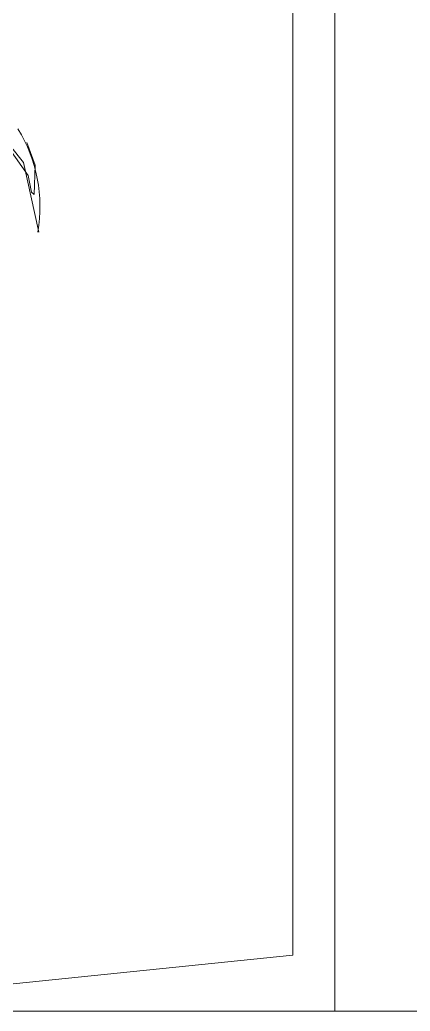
# Model space of a CAD drawing. Header units: metres. Extents: x -2 to 3328848, y -2 to 2725060.
# Drawn here: x 1663791.84 to 1663797.72, y 1363158.75 to 1363173.69 of the extents above; entities that cross this region are included whole.
import ezdxf

# ---------------------------------------------------------------- set-up
doc = ezdxf.new("R2010")
doc.units = ezdxf.units.M
doc.linetypes.add('0', pattern=[0])
doc.layers.get('0').update_dxf_attribs({"color": 253, "lineweight": 0})
doc.layers.add('8', color=253, linetype='Continuous', lineweight=0)
doc.layers.add('PUERTAS', color=253, linetype='Continuous', lineweight=0)

# ---------------------------------------------------------------- blocks, each defined once
blk = doc.blocks.new('A$C16C20323')
at = {"layer": '8'}
for p, q in [((4727.3, 1297.4), (4739.6, 1264.1)), ((4729, 1248.3), (4701, 1288.6)), ((4722, 1267.6), (4702.8, 1292.1)), ((4744.8, 1164.2), (4722, 1267.6)), ((4739.6, 1264.1), (4737.8, 1220.3)), ((4734.3, 1223.8), (4729, 1248.3)), ((4737.8, 1220.3), (4734.3, 1223.8))]:
    blk.add_line(p, q, dxfattribs=at)
blk.add_arc((4527.5, 1202.8), 219.1, 349.9393, 31.6672, dxfattribs=at)

msp = doc.modelspace()

# ---------------------------------------------------------------- linework, layer by layer
for p, q in [((1663796.588, 1363179.749), (1663796.588, 1363158.749)), ((1663842.109, 1363158.749), (1663734.859, 1363158.749))]:
    msp.add_line(p, q)
at = {"layer": 'PUERTAS', "linetype": '0', "ltscale": 0.004}
msp.add_line((1663795.958, 1363159.591), (1663795.958, 1363178.487), dxfattribs=at)
at = {"layer": 'PUERTAS', "ltscale": 0.004}
msp.add_line((1663791.544, 1363159.141), (1663795.958, 1363159.591), dxfattribs=at)

# ---------------------------------------------------------------- block references
at = {"xscale": 0.010140944072121, "yscale": 0.010140944072121, "zscale": 0.010140944072121}
msp.add_blockref('A$C16C20323', (1663744.009, 1363158.683), dxfattribs=at)

doc.saveas('drawing.dxf')
